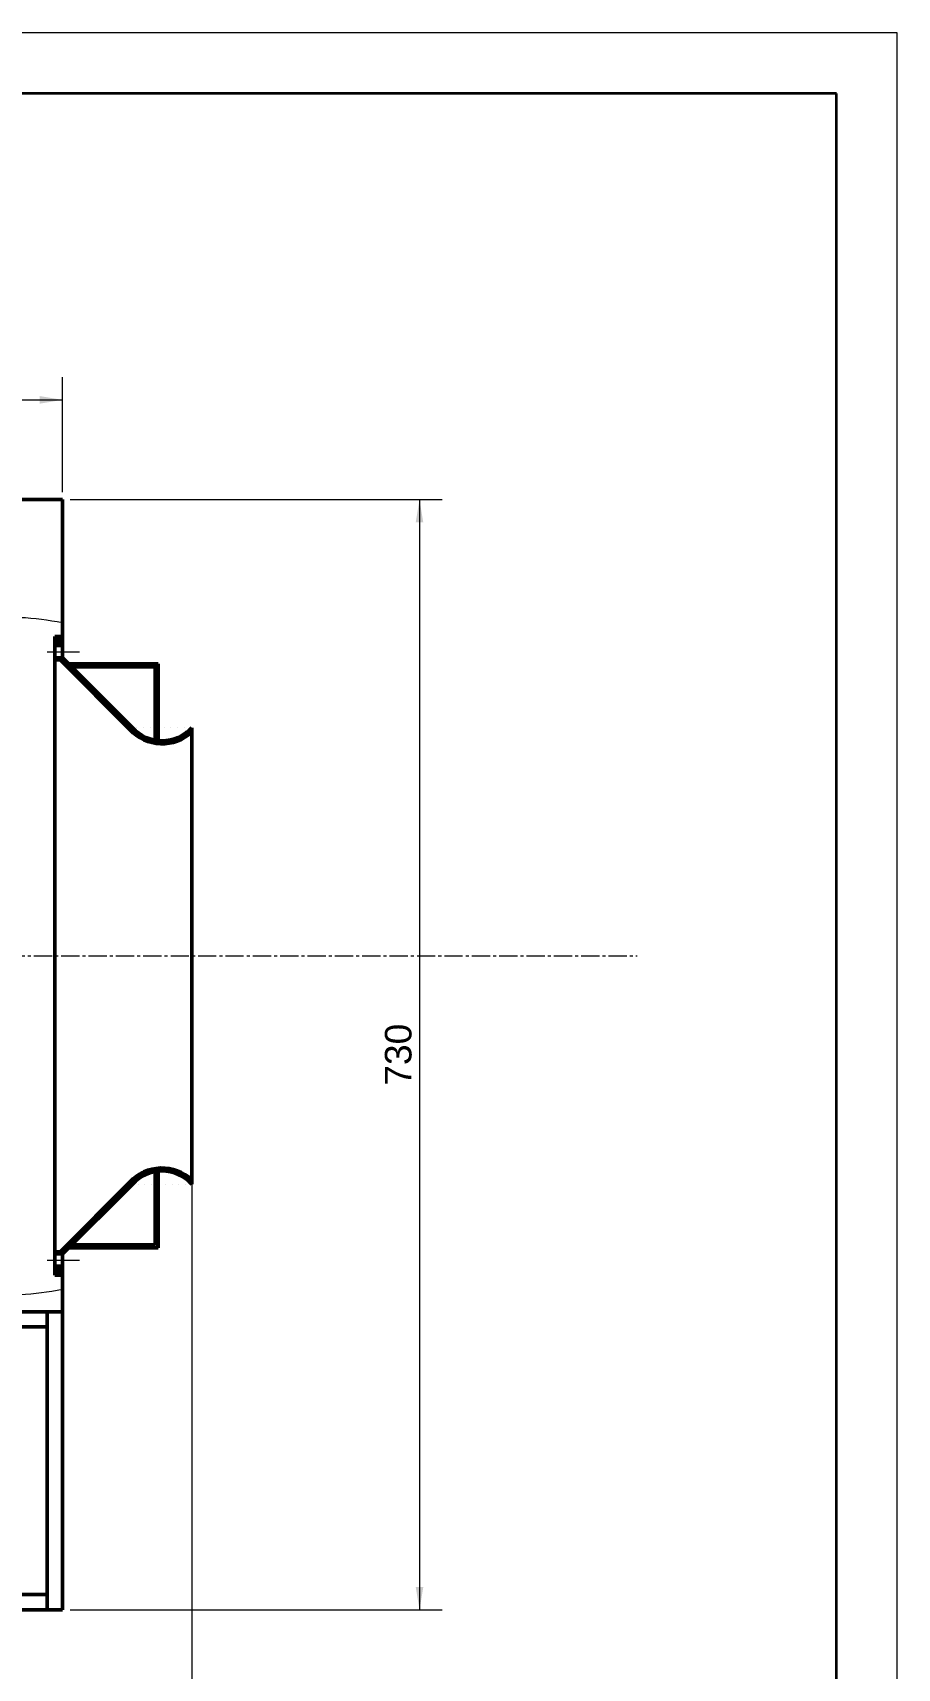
# Model space of a CAD drawing. Header units: millimetres. Extents: x 205 to 2583, y 885 to 2567.
# Drawn here: x 2015 to 2583, y 1492 to 2567 of the extents above; entities that cross this region are included whole.
import ezdxf

# ---------------------------------------------------------------- set-up
doc = ezdxf.new("R2010")
doc.units = ezdxf.units.MM
doc.linetypes.add('CENTER', pattern=[50.8, 31.75, -6.35, 6.35, -6.35])
doc.linetypes.add('点画线', pattern=[18, 12, -2, 2, -2])
doc.layers.get('0').update_dxf_attribs({"lineweight": 18})
for name, color, linetype, lineweight in [('中心线层', 1, '点画线', 18), ('尺寸线层', 3, 'Continuous', 18), ('点划线', 1, 'CENTER', 18), ('粗实线', 7, 'Continuous', 50), ('粗实线层', 7, 'Continuous', 35), ('细实线层', 7, 'Continuous', 18)]:
    doc.layers.add(name, color=color, linetype=linetype, lineweight=lineweight)
doc.styles.get("Standard").update_dxf_attribs({"font": ''})
doc.styles.get('Standard').set_extended_font_data('arial')
doc.dimstyles.new('工程图样式', dxfattribs={"dimscale": 5, "dimtxt": 3.5, "dimasz": 3, "dimexe": 3, "dimexo": 1, "dimgap": 1, "dimtad": 1, "dimdsep": 46, "dimtxsty": 'Standard', "dimcen": 1.5, "dimdle": 6, "dimaunit": 1, "dimadec": 0, "dimazin": 0, "dimtfac": 1, "dimtmove": 0, "dimatfit": 3, "dimfxl": 1, "dimtolj": 1, "dimarcsym": 0})
doc.dimstyles.new('角度标注', dxfattribs={"dimscale": 5, "dimtxt": 3.5, "dimasz": 3, "dimexe": 3, "dimexo": 1, "dimgap": 1, "dimtad": 1, "dimtih": 1, "dimtoh": 1, "dimdsep": 46, "dimtxsty": 'Standard', "dimcen": 1.5, "dimdle": 6, "dimaunit": 1, "dimadec": 0, "dimazin": 0, "dimtfac": 1, "dimtmove": 0, "dimatfit": 3, "dimfxl": 1, "dimtolj": 1, "dimarcsym": 0})
pattern_1 = [(45, (0, 0), (-1.5715448, 1.5715448), [])]

# ---------------------------------------------------------------- blocks, each defined once
blk = doc.blocks.new('$CAXA_FRAME_13B17AC1$')
at = {"layer": '粗实线层'}
for p, q in [((574.5, 400.5), (-574.5, 400.5)), ((574.5, -400.5), (574.5, 400.5))]:
    blk.add_line(p, q, dxfattribs=at)
at = {"layer": '细实线层'}
for p, q in [((594.5, 420.5), (-594.5, 420.5)), ((594.5, -420.5), (594.5, 420.5))]:
    blk.add_line(p, q, dxfattribs=at)
blk = doc.blocks.new('*X7')
at = {"layer": '尺寸线层', "linetype": 'Continuous'}
for points in [[(2269.2, 2260.2), (2271.7, 2245.2), (2266.7, 2245.2)], [(2269.2, 1530.2), (2271.7, 1545.2), (2266.7, 1545.2)]]:
    blk.add_hatch(color=0, dxfattribs=at).paths.add_polyline_path(points, flags=0)
at = {"layer": '尺寸线层', "color": 0, "linetype": 'Continuous'}
for p, q in [((2039.4, 2260.2), (2284.2, 2260.2)), ((2269.2, 2260.2), (2269.2, 1530.2)), ((2039.4, 1530.2), (2284.2, 1530.2))]:
    blk.add_line(p, q, dxfattribs=at)
at = {"layer": '尺寸线层', "color": 0, "insert": (2255.3, 1895.2), "char_height": 17.5, "width": 76.883, "attachment_point": 5, "rotation": 90}
blk.add_mtext('730', dxfattribs=at)
blk = doc.blocks.new('_CAXARROW')
blk.add_hatch(color=0).paths.add_polyline_path([(0, 0), (-1, 0.125), (-1, -0.125)], flags=0)
blk = doc.blocks.new('*X8')
at = {"layer": '尺寸线层', "linetype": 'Continuous'}
for points in [[(1394.4, 1442.9), (1409.4, 1445.4), (1409.4, 1440.4)], [(2119.4, 1442.9), (2104.4, 1445.4), (2104.4, 1440.4)]]:
    blk.add_hatch(color=0, dxfattribs=at).paths.add_polyline_path(points, flags=0)
at = {"layer": '尺寸线层', "color": 0, "linetype": 'Continuous'}
for p, q in [((2119.4, 1955.2), (2119.4, 1427.9)), ((1394.4, 1525.2), (1394.4, 1427.9)), ((1394.4, 1442.9), (2119.4, 1442.9))]:
    blk.add_line(p, q, dxfattribs=at)
at = {"layer": '尺寸线层', "color": 0, "insert": (1756.9, 1456.9), "char_height": 17.5, "width": 76.883, "attachment_point": 5}
blk.add_mtext('720', dxfattribs=at)
blk = doc.blocks.new('*X42')
at = {"layer": '尺寸线层', "linetype": 'Continuous'}
for points in [[(1889.4, 2325.8), (1904.4, 2328.3), (1904.4, 2323.3)], [(2034.4, 2325.8), (2019.4, 2328.3), (2019.4, 2323.3)]]:
    blk.add_hatch(color=0, dxfattribs=at).paths.add_polyline_path(points, flags=0)
at = {"layer": '尺寸线层', "color": 0, "linetype": 'Continuous'}
for p, q in [((1889.4, 2170.2), (1889.4, 2340.8)), ((2034.4, 2265.2), (2034.4, 2340.8)), ((1889.4, 2325.8), (2034.4, 2325.8))]:
    blk.add_line(p, q, dxfattribs=at)
at = {"layer": '尺寸线层', "color": 0, "insert": (1961.9, 2339.7), "char_height": 17.5, "width": 74.295, "attachment_point": 5}
blk.add_mtext('145', dxfattribs=at)

msp = doc.modelspace()

# ---------------------------------------------------------------- hatches: boundary and pattern name
at = {"layer": '粗实线'}
h = msp.add_hatch(dxfattribs=at)
h.set_pattern_fill('ANSI31', color=3, style=0, pattern_type=0)
h.set_pattern_definition(pattern_1)
h.paths.add_polyline_path([(2029.405, 2164.182), (2034.405, 2164.182), (2034.405, 2170.182), (2029.405, 2170.182)], flags=0)
h = msp.add_hatch(dxfattribs=at)
h.set_pattern_fill('ANSI31', color=3, style=0, pattern_type=0)
edge = h.paths.add_edge_path(flags=0)
edge.add_line((2034.405, 2156.182), (2029.405, 2156.182))
edge.add_line((2029.405, 2156.182), (2029.405, 2154.768))
edge.add_line((2029.405, 2154.768), (2032.99, 2154.768))
edge.add_line((2032.99, 2154.768), (2078.961, 2108.798))
edge.add_arc((2099.905, 2128.094), 28.478, 222.656145, 313.215099)
edge.add_line((2119.405, 2107.34), (2119.405, 2110.182))
edge.add_arc((2099.905, 2128.094), 26.478, 222.569218, 317.430782, ccw=False)
edge.add_line((2080.405, 2110.182), (2034.405, 2156.182))
h = msp.add_hatch(dxfattribs=at)
h.set_pattern_fill('ANSI31', color=3, style=0, pattern_type=0)
edge = h.paths.add_edge_path(flags=0)
edge.add_line((2038.405, 2152.182), (2040.405, 2150.182))
edge.add_line((2040.405, 2150.182), (2095.405, 2150.182))
edge.add_line((2095.405, 2150.182), (2095.405, 2102.002))
edge.add_arc((2099.905, 2128.094), 26.478, 260.21494, 264.58218)
edge.add_line((2097.405, 2101.735), (2097.405, 2150.182))
edge.add_line((2097.405, 2150.182), (2097.405, 2152.182))
edge.add_line((2097.405, 2152.182), (2095.405, 2152.182))
edge.add_line((2095.405, 2152.182), (2038.405, 2152.182))
h = msp.add_hatch(dxfattribs=at)
h.set_pattern_fill('ANSI31', color=3, style=0, pattern_type=0)
edge = h.paths.add_edge_path(flags=0)
edge.add_arc((2099.905, 1792.271), 26.478, 42.569218, 137.430782, ccw=False)
edge.add_line((2119.405, 1810.182), (2119.405, 1813.025))
edge.add_arc((2099.905, 1792.271), 28.478, 46.784901, 137.343855)
edge.add_line((2078.961, 1811.567), (2032.99, 1765.597))
edge.add_line((2032.99, 1765.597), (2029.405, 1765.597))
edge.add_line((2029.405, 1765.597), (2029.405, 1764.182))
edge.add_line((2029.405, 1764.182), (2034.405, 1764.182))
edge.add_line((2034.405, 1764.182), (2080.405, 1810.182))
h = msp.add_hatch(dxfattribs=at)
h.set_pattern_fill('ANSI31', color=3, style=0, pattern_type=0)
edge = h.paths.add_edge_path(flags=0)
edge.add_line((2095.405, 1768.182), (2097.405, 1768.182))
edge.add_line((2097.405, 1768.182), (2097.405, 1770.182))
edge.add_line((2097.405, 1770.182), (2097.405, 1818.63))
edge.add_arc((2099.905, 1792.271), 26.478, 95.41782, 99.78506)
edge.add_line((2095.405, 1818.363), (2095.405, 1770.182))
edge.add_line((2095.405, 1770.182), (2040.405, 1770.182))
edge.add_line((2040.405, 1770.182), (2038.405, 1768.182))
edge.add_line((2038.405, 1768.182), (2095.405, 1768.182))
h = msp.add_hatch(dxfattribs=at)
h.set_pattern_fill('ANSI31', color=3, style=0, pattern_type=0)
h.set_pattern_definition(pattern_1)
h.paths.add_polyline_path([(2029.405, 1750.182), (2034.405, 1750.182), (2034.405, 1756.182), (2029.405, 1756.182)], flags=0)

# ---------------------------------------------------------------- linework, layer by layer
at = {"layer": '中心线层'}
msp.add_line((1115.554, 1960.182), (2412.232, 1960.182), dxfattribs=at)
at = {"layer": '点划线'}
for p, q in [((2024.236, 2160.182), (2045.57, 2160.182)), ((2024.236, 1760.182), (2045.57, 1760.182))]:
    msp.add_line(p, q, dxfattribs=at)
at = {"layer": '粗实线'}
for p, q in [((1404.405, 2260.182), (2034.405, 2260.182)), ((2034.405, 2260.182), (2034.405, 2170.182)), ((2029.405, 2170.182), (2029.405, 1960.182)), ((2029.405, 2170.182), (2034.405, 2170.182)), ((2029.405, 2164.182), (2034.405, 2164.182)), ((2034.405, 2170.182), (2034.405, 2164.182)), ((2034.405, 2164.182), (2034.405, 2160.182)), ((2029.405, 2156.182), (2034.405, 2156.182)), ((2032.99, 2154.768), (2029.405, 2154.768)), ((2032.99, 2154.768), (2078.961, 2108.798)), ((2034.405, 2156.182), (2034.405, 2160.182)), ((2034.405, 2156.182), (2080.405, 2110.182)), ((2038.405, 2152.182), (2095.405, 2152.182)), ((2095.405, 2152.182), (2097.405, 2152.182)), ((2097.405, 2152.182), (2097.405, 2150.182)), ((2029.405, 1960.182), (2029.405, 2150.182)), ((2040.405, 2150.182), (2095.405, 2150.182)), ((2095.405, 2150.182), (2095.405, 2102.002)), ((2097.405, 2150.182), (2097.405, 2101.735)), ((2029.405, 1960.182), (2029.405, 2110.182)), ((2119.405, 2110.182), (2119.405, 1960.182)), ((2029.405, 1750.182), (2029.405, 1960.182)), ((2029.405, 1960.182), (2029.405, 1770.182)), ((2029.405, 1960.182), (2029.405, 1810.182)), ((2119.405, 1810.182), (2119.405, 1960.182)), ((2095.405, 1770.182), (2095.405, 1818.363)), ((2097.405, 1770.182), (2097.405, 1818.63)), ((2032.99, 1765.597), (2078.961, 1811.567)), ((2034.405, 1764.182), (2080.405, 1810.182)), ((2032.99, 1765.597), (2029.405, 1765.597)), ((2029.405, 1764.182), (2034.405, 1764.182)), ((2034.405, 1764.182), (2034.405, 1760.182)), ((2038.405, 1768.182), (2095.405, 1768.182)), ((2040.405, 1770.182), (2095.405, 1770.182)), ((2095.405, 1768.182), (2097.405, 1768.182)), ((2097.405, 1768.182), (2097.405, 1770.182)), ((2029.405, 1756.182), (2034.405, 1756.182)), ((2034.405, 1756.182), (2034.405, 1760.182)), ((2034.405, 1750.182), (2034.405, 1756.182)), ((2029.405, 1750.182), (2034.405, 1750.182)), ((2034.405, 1750.182), (2034.405, 1716.225)), ((2034.405, 1726.225), (1404.405, 1726.225)), ((2034.405, 1726.225), (2024.405, 1726.225)), ((2024.405, 1726.225), (2024.405, 1530.183)), ((2034.405, 1726.225), (2034.405, 1726.225)), ((2024.405, 1716.225), (1404.405, 1716.225)), ((2034.405, 1716.225), (2034.405, 1530.183)), ((1404.405, 1540.183), (2024.405, 1540.183)), ((1404.405, 1530.183), (2034.405, 1530.183))]:
    msp.add_line(p, q, dxfattribs=at)
for centre, radius, start, end in [((2099.905, 2128.094), 28.478, 222.656138, 313.215106), ((2099.905, 2128.094), 26.478, 222.569216, 317.430784), ((2099.905, 1792.271), 28.478, 46.784894, 137.343862), ((2099.905, 1792.271), 26.478, 42.569216, 137.430784)]:
    msp.add_arc(centre, radius, start, end, dxfattribs=at)
at = {"layer": '细实线层'}
for points in [[(1404.405, 2160.182), (1410.579, 2165.205), (1436.695, 2186.449), (1495.171, 2181.055), (1558.354, 2173.011), (1627.286, 2186.823), (1712.466, 2161.386), (1814.219, 2194.275), (1915.034, 2167.368), (1988.279, 2186.344), (2025.153, 2181.078), (2034.405, 2179.433)], [(1404.405, 1760.182), (1410.579, 1755.16), (1436.695, 1733.916), (1495.171, 1739.31), (1558.354, 1747.354), (1627.286, 1733.542), (1712.466, 1758.979), (1814.219, 1726.09), (1915.034, 1752.997), (1988.279, 1734.021), (2025.153, 1739.287), (2034.405, 1740.932)]]:
    msp.add_open_spline(points, degree=3, knots=[0, 0, 0, 0, 23.54936646, 99.61532903, 160.06868915, 218.40354518, 306.32250899, 418.27668869, 526.10418374, 610.23081441, 638.4225815, 638.4225815, 638.4225815, 638.4225815], dxfattribs=at)

# ---------------------------------------------------------------- block references
at = {"layer": '粗实线层', "xscale": 2, "yscale": 2, "zscale": 2}
msp.add_blockref('$CAXA_FRAME_13B17AC1$', (1394.405, 1726.225), dxfattribs=at)

# ---------------------------------------------------------------- dimensions: what is measured, and where the dimension line sits
at = {"layer": '尺寸线层'}
dim = msp.add_linear_dim(base=(2034.405, 2325.776), p1=(1889.405, 2165.182), p2=(2034.405, 2260.182), dimstyle='角度标注', override={"dimscale": 5, "dimsah": 1, "dimldrblk": '_CAXARROW', "dimtfill": 1, "dimtzin": 8}, dxfattribs=at)
dim.commit()
dim.dimension.update_dxf_attribs({"geometry": '*X42', "text_midpoint": (1961.905, 2339.706)})
dim = msp.add_linear_dim(base=(2269.22, 1530.183), p1=(2034.405, 2260.182), p2=(2034.405, 1530.183), angle=90, dimstyle='工程图样式', override={"dimscale": 5, "dimsah": 1, "dimldrblk": '_CAXARROW', "dimtfill": 1, "dimtzin": 8}, dxfattribs=at)
dim.commit()
dim.dimension.update_dxf_attribs({"geometry": '*X7', "text_midpoint": (2255.29, 1895.183)})
dim = msp.add_linear_dim(base=(2119.405, 1442.944), p1=(1394.405, 1530.183), p2=(2119.405, 1960.182), text='720', dimstyle='角度标注', override={"dimscale": 5, "dimsah": 1, "dimldrblk": '_CAXARROW', "dimtfill": 1}, dxfattribs=at)
dim.commit()
dim.dimension.update_dxf_attribs({"geometry": '*X8', "text_midpoint": (1756.905, 1456.874)})

doc.saveas('drawing.dxf')
